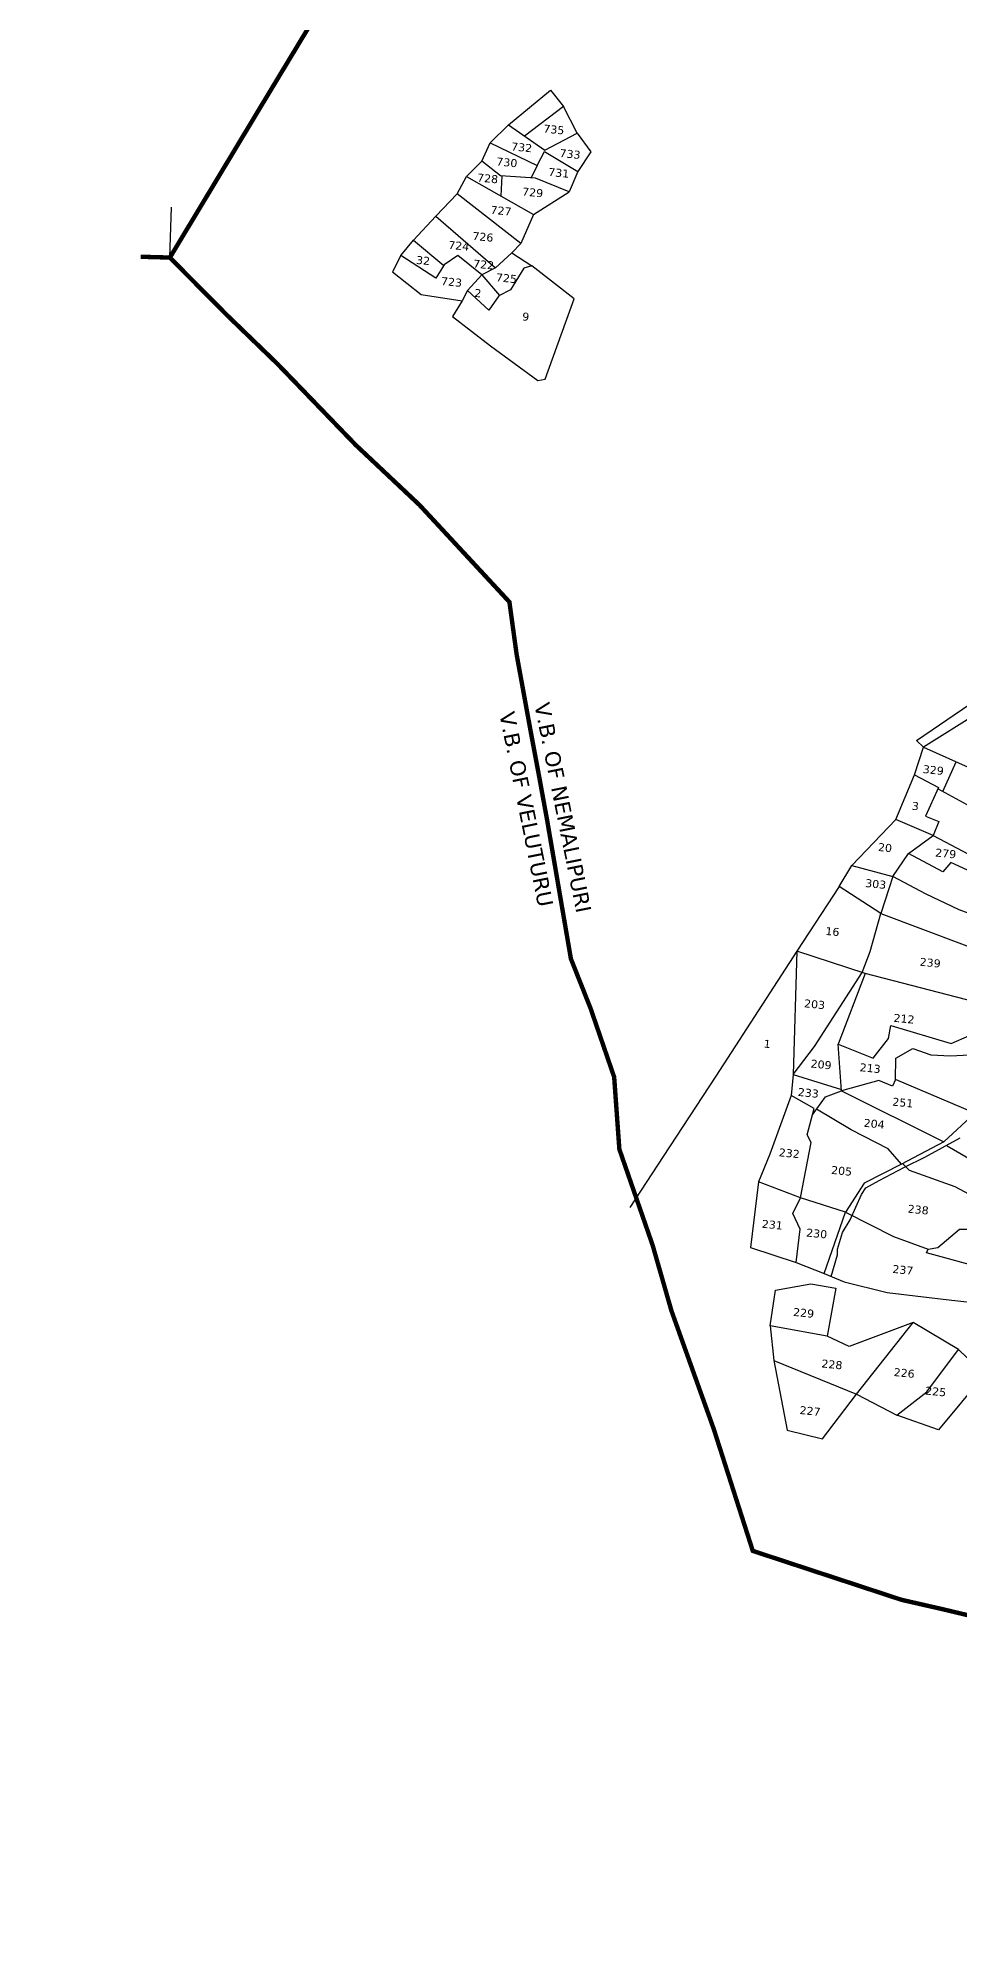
# Model space of a CAD drawing. Header units: inches. Extents: x 394927 to 400956, y 1849711 to 1856189.
# Drawn here: x 394927 to 397017, y 1849711 to 1854018 of the extents above; entities that cross this region are included whole.
import ezdxf

# ---------------------------------------------------------------- set-up
doc = ezdxf.new("R2010")
doc.units = ezdxf.units.IN
doc.header["$MEASUREMENT"] = 0
for name, color, linetype in [('BND', 6, 'Continuous'), ('NALA', 4, 'Continuous'), ('SY.AREA', 7, 'Continuous'), ('TEXT', 7, 'Continuous')]:
    doc.layers.add(name, color=color, linetype=linetype)
doc.styles.get("Standard").update_dxf_attribs({"font": 'verdana.ttf'})

msp = doc.modelspace()

# ---------------------------------------------------------------- linework, layer by layer
at = {"const_width": 0.175}
msp.add_lwpolyline([(394927.2, 1856188.7), (400955.8, 1856188.7), (400955.8, 1849711), (394927.2, 1849711)], close=True, dxfattribs=at)
at = {"layer": 'BND', "lineweight": 30, "const_width": 10}
for points in [[(396121.1, 1855001.6), (395438.7, 1853871.9), (395226.5, 1853519.5), (395160.3, 1853521.3)], [(395226.5, 1853519.5), (395226.5, 1853519.5), (395356.1, 1853388.8), (395470.4, 1853278.4), (395648.1, 1853094.3), (395792.6, 1852958.3), (395996.9, 1852738), (396013.3, 1852618.8), (396045, 1852445.2), (396065.5, 1852335.9), (396082.9, 1852240.5), (396136.4, 1851928.5), (396181.3, 1851815.2), (396234.6, 1851660), (396246.4, 1851496.2), (396321.9, 1851278.4), (396364.6, 1851129.6), (396460.5, 1850861.6), (396549.2, 1850584.8), (396886.7, 1850473.8), (396979.2, 1850452.7), (397071.8, 1850430.6), (397181.1, 1850387.7)]]:
    msp.add_lwpolyline(points, dxfattribs=at)
at = {"layer": 'BND'}
msp.add_lwpolyline([(395226.5, 1853519.5), (395230.4, 1853633.6)], dxfattribs=at)
at = {"layer": 'BND', "lineweight": 30}
msp.add_lwpolyline([(395226.5, 1853519.5), (395226.5, 1853519.5)], dxfattribs=at)
at = {"layer": 'NALA'}
msp.add_lwpolyline([(396726.8, 1851207.5), (396741.3, 1851256.5), (396741.6, 1851269.5), (396752.6, 1851307.1), (396770, 1851335.7), (396796, 1851393.2), (396805.4, 1851409), (396836.3, 1851425.3), (396893.7, 1851455.5), (396939.8, 1851478.1), (397019.4, 1851522)], dxfattribs=at)
at = {"layer": 'SY.AREA'}
for points in [[(395994.5, 1853820.4), (396090, 1853899.7), (396119.4, 1853862)], [(396150.6, 1853801.7), (396119.4, 1853862), (396031.3, 1853794.8)], [(395952.9, 1853779.9), (395994.5, 1853820.4), (396077.1, 1853762.9), (396150.6, 1853801.7), (396181.3, 1853759.4), (396152.1, 1853714.8)], [(395934.1, 1853737.9), (395952.9, 1853779.9), (396060.2, 1853728.3), (396076.8, 1853760.4), (396152.1, 1853714.8), (396132.5, 1853669)], [(396051.5, 1853616.9), (396132.5, 1853669), (396056.2, 1853699.5), (395976.4, 1853705.1), (395934.1, 1853737.9), (395899.3, 1853703.7)], [(396060.2, 1853728.3), (396046.2, 1853700.2)], [(395878, 1853664.2), (395899.3, 1853703.7), (396051.5, 1853616.9), (396022.6, 1853551.6)], [(395979.8, 1853704.9), (395977.3, 1853659.2)], [(396002.5, 1853530.5), (396022.6, 1853551.6), (395878, 1853664.2), (395829.8, 1853613.7)], [(395779.5, 1853559.1), (395829.8, 1853613.7), (395965.5, 1853496.5), (395934.7, 1853480.5), (395974.4, 1853433.3)], [(395750.8, 1853524.4), (395779.5, 1853559.1), (395848.2, 1853501.2)], [(395902, 1853445), (395934.7, 1853480.5), (395880, 1853524), (395849.2, 1853502.9), (395830, 1853472.8), (395750.8, 1853524.4), (395731.4, 1853487.3)], [(395965.5, 1853496.5), (396002.5, 1853530.5), (396047.9, 1853500.5)], [(395731.4, 1853487.3), (395796.5, 1853435.4), (395889.5, 1853421.2), (395867.5, 1853385.8), (395953.7, 1853319.5), (396061.7, 1853240.4), (396077.7, 1853243.3), (396143.9, 1853426), (396047.9, 1853500.5), (396029.4, 1853495.3), (395999.3, 1853446.6), (395972.7, 1853432.4), (395949.9, 1853400.4), (395902, 1853445), (395889.5, 1853421.2)], [(396936.3, 1852408.2), (396920.5, 1852423.6), (397041.9, 1852505.9), (397059.9, 1852486), (396936.3, 1852408.2)], [(396916.3, 1852345.9), (396936.3, 1852408.2), (397152.7, 1852311.7), (397116.6, 1852233.9)], [(396980.4, 1852307.9), (397010.9, 1852374.9)], [(396873.4, 1852244.6), (396916.3, 1852345.9), (396970.6, 1852317.2), (396940.8, 1852251.8), (396971.6, 1852240.1), (396958.1, 1852207.8), (397160.6, 1852101.4), (397149.6, 1852077.4), (396998.8, 1852146.7), (396980.3, 1852126), (396902.2, 1852167)], [(397160.6, 1852101.4), (397182.4, 1852103.6), (397215.8, 1852179), (397118.9, 1852232.6), (396969.1, 1852314)], [(397263.5, 1851875.8), (397306.9, 1851924.6), (397116.3, 1852003.3), (397017.8, 1852039.8), (396942.4, 1852074.9), (396866.8, 1852115.4), (396902.2, 1852167), (396958.1, 1852207.8), (396873.4, 1852244.6), (396774, 1852140.1)], [(396745.1, 1852092.4), (396774, 1852140.1), (396866.8, 1852115.4), (396839.5, 1852031.2), (397117.4, 1851926.5), (397082.2, 1851848.9), (397075.4, 1851824.3)], [(396640.8, 1851665.5), (396689.5, 1851729.1), (396797.3, 1851897.4), (396815.4, 1851945), (396839.5, 1852031.2), (396745.1, 1852092.4), (396649.3, 1851945.7), (396465.3, 1851661.7), (396346.1, 1851479.7), (396269.8, 1851364.1)], [(396804.5, 1851895), (396649.3, 1851945.7), (396640.8, 1851665.5), (396636, 1851617.9)], [(396982.3, 1851513), (397053, 1851577.9), (396872.7, 1851654.5), (396866.1, 1851639.5), (396835.3, 1851652.1), (396750.5, 1851629.1), (396743, 1851734.6), (396822.1, 1851702.7), (396856.8, 1851747.7), (396862.1, 1851777), (396999.2, 1851735.8), (397040.8, 1851754.2), (397075.4, 1851824.3), (396804.5, 1851895), (396743, 1851734.6)], [(396872.7, 1851654.5), (396874, 1851703.2), (396912.2, 1851724.9), (396952.8, 1851710.8), (396997.5, 1851708.2), (397040.9, 1851710.5), (397059.7, 1851726.3), (397092.1, 1851713.7), (397187.8, 1851748), (397178.6, 1851708.2), (397166.8, 1851648.4), (397155.3, 1851628.4)], [(396640.8, 1851665.5), (396750.3, 1851631.9)], [(396647.4, 1851239.3), (396711.5, 1851213.9), (396759.9, 1851353.6), (396657.5, 1851386.2), (396681.8, 1851511.4), (396672.3, 1851528.7), (396688.5, 1851588.5), (396636, 1851617.9), (396587.5, 1851485.2), (396562.3, 1851422.3)], [(396684.8, 1851574.6), (396714.5, 1851615.4), (396750.5, 1851629.1), (396982.3, 1851513), (396886.5, 1851462.7), (396856.1, 1851496.8), (396772.1, 1851540.5), (396693.9, 1851587.1)], [(397305.5, 1851324.8), (397205.6, 1851372.3), (397153.3, 1851408.5), (396990.3, 1851503.5)], [(396886.5, 1851462.7), (396801.7, 1851419.1), (396759.9, 1851353.6), (396868.7, 1851298.4), (396947.1, 1851269.1), (396969.2, 1851273), (397018.3, 1851314.9), (397039.9, 1851314.5), (397083.5, 1851370.7), (397008.7, 1851410.9), (396905, 1851447.9), (396888.9, 1851463.9)], [(396544.3, 1851273.6), (396647.4, 1851239.3), (396656.5, 1851314.5), (396640.1, 1851350.7), (396657.5, 1851386.2), (396562.3, 1851422.3), (396544.3, 1851273.6)], [(396711.5, 1851213.9), (396756.7, 1851195), (396854.3, 1851171.1), (396980.8, 1851156.1), (397088, 1851143.6), (397184.9, 1851178.2), (397090.4, 1851221.3), (396943, 1851261), (396947.1, 1851269.1)], [(396588.3, 1851095.8), (396600.6, 1851176.8), (396680.7, 1851190.5), (396737.8, 1851180.6), (396717.6, 1851071.9), (396588.3, 1851095.8), (396597.1, 1851017.1), (396784.3, 1850940.8), (396912.8, 1851102.9), (396768.1, 1851048.8), (396717.6, 1851071.9)], [(396597.1, 1851017.1), (396627.4, 1850858.5), (396707.7, 1850839.4), (396784.3, 1850940.8), (396875.7, 1850892.9), (396944.1, 1850945.9), (397015.8, 1851041.7), (396912.8, 1851102.9)], [(397015.8, 1851041.7), (397075.2, 1850984.9), (396970.2, 1850859.4), (396875.7, 1850892.9)]]:
    msp.add_lwpolyline(points, dxfattribs=at)

# ---------------------------------------------------------------- texts
at = {"layer": 'TEXT'}
for s, height, p in [('735', 18.16, (396073.3, 1853803.4)), ('732', 18.16, (396000.3, 1853762.9)), ('730', 18.16, (395966.7, 1853728.8)), ('733', 18.16, (396110.1, 1853747.8)), ('728', 18.16, (395923, 1853692.4)), ('731', 18.16, (396084.4, 1853705)), ('729', 18.16, (396025.2, 1853660.6)), ('727', 18.16, (395953.5, 1853619.1)), ('724', 18.16, (395857.5, 1853539.6)), ('726', 18.16, (395912.3, 1853559.8)), ('32', 18.16, (395784.4, 1853505.4)), ('722', 18.16, (395914, 1853496.9)), ('723', 18.16, (395841.2, 1853457.4)), ('725', 18.16, (395965.7, 1853465.9)), ('2', 18.2, (395916.7, 1853430.5)), ('9', 18.2, (396025.2, 1853377.1)), ('329', 18.16, (396934.3, 1852350)), ('3', 18.2, (396909.3, 1852266.7)), ('20', 18.16, (396832.6, 1852173.2)), ('279', 18.16, (396962.5, 1852160.6)), ('303', 18.16, (396803.6, 1852091.4)), ('16', 18.16, (396713.3, 1851982.7)), ('239', 18.16, (396927.2, 1851912.8)), ('203', 18.16, (396664.9, 1851818.5)), ('212', 18.16, (396867.9, 1851785.6)), ('1', 18.2, (396573.1, 1851727.1)), ('209', 18.16, (396679.7, 1851681.9)), ('213', 18.16, (396791, 1851673.5)), ('233', 18.16, (396650.7, 1851617.4)), ('251', 18.16, (396865.1, 1851595.3)), ('204', 18.16, (396800.1, 1851547.4)), ('232', 18.16, (396607.5, 1851480.4)), ('205', 18.16, (396726.2, 1851440.5)), ('238', 18.16, (396900, 1851352.4)), ('231', 18.16, (396569, 1851318.3)), ('230', 18.16, (396669.7, 1851298.3)), ('237', 18.16, (396865.3, 1851215.8)), ('229', 18.16, (396640, 1851118.2)), ('228', 18.16, (396704.3, 1851001.3)), ('226', 18.16, (396868.3, 1850981.8)), ('225', 18.16, (396939.7, 1850939.8)), ('227', 18.16, (396654.7, 1850895.6))]:
    msp.add_text(s, height=height, rotation=354.3907, dxfattribs=at).set_placement(p)
at = {"layer": 'TEXT', "color": 6}
for s, p in [('V.B. OF VELUTURU', (395973.7, 1852485)), ('V.B. OF NEMALIPURI', (396053.2, 1852505.8))]:
    msp.add_text(s, height=35, rotation=281.4003, dxfattribs=at).set_placement(p)

doc.saveas('drawing.dxf')
